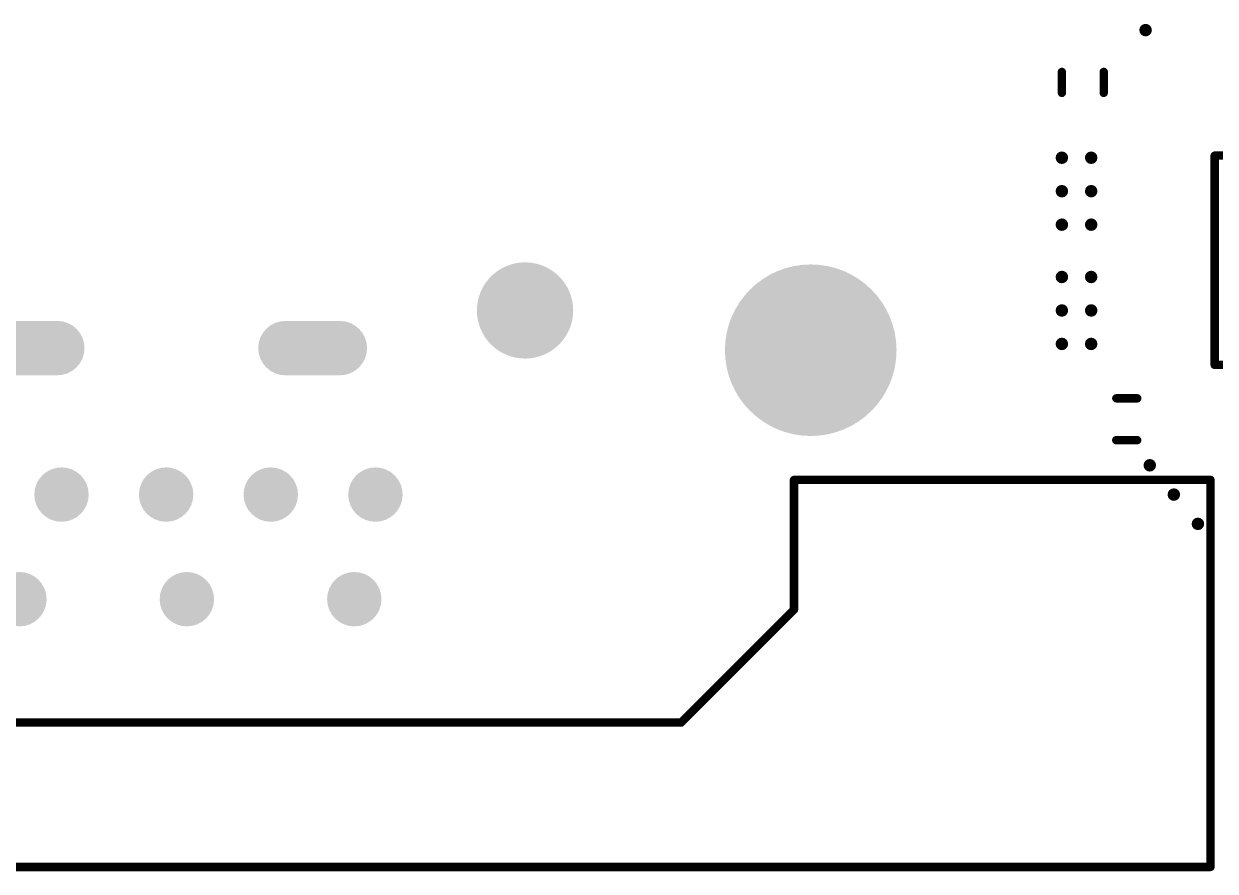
# Model space of a CAD drawing. Header units: inches. Extents: x 1 to 118, y 10 to 101.
# Drawn here: x 66.6 to 95.06, y 9.9 to 30.15 of the extents above; entities that cross this region are included whole.
import ezdxf

# ---------------------------------------------------------------- set-up
doc = ezdxf.new("R2010")
doc.units = ezdxf.units.IN
for name, color, linetype in [('Pad Holes', 156, 'Continuous'), ('Top Overlay', 2, 'Continuous'), ('Via Holes', 16, 'Continuous')]:
    doc.layers.add(name, color=color, linetype=linetype)

# ---------------------------------------------------------------- blocks, each defined once
blk = doc.blocks.new('SOP65P600X115_15_16')
at = {"layer": 'Top Overlay'}
for points in [[(-3.4, 2.8, 0.254, 0.254, 1), (-3.6, 2.8, 0.254, 0.254, 1)], [(-3.664, 2.8, 0.127, 0.127, 1), (-3.537, 2.8, 0.127, 0.127, 1)], [(-3.464, 2.8, 0.127, 0.127, 1), (-3.337, 2.8, 0.127, 0.127, 1)], [(-2.05, 2.5, 0.1, 0.1, 1), (-1.95, 2.5, 0.1, 0.1, 1)], [(-2.05, 2.5, 0.1, 0.1, 1), (-1.95, 2.5, 0.1, 0.1, 1)], [(1.95, 2.5, 0.1, 0.1, 1), (2.05, 2.5, 0.1, 0.1, 1)], [(1.95, 2.5, 0.1, 0.1, 1), (2.05, 2.5, 0.1, 0.1, 1)], [(-2.05, -2.5, 0.1, 0.1, 1), (-1.95, -2.5, 0.1, 0.1, 1)], [(-2.05, -2.5, 0.1, 0.1, 1), (-1.95, -2.5, 0.1, 0.1, 1)], [(1.95, -2.5, 0.1, 0.1, 1), (2.05, -2.5, 0.1, 0.1, 1)], [(1.95, -2.5, 0.1, 0.1, 1), (2.05, -2.5, 0.1, 0.1, 1)]]:
    blk.add_lwpolyline(points, format="xyseb", close=True, dxfattribs=at)
for points in [[(-2, 2.5, 0.2, 0.2, 0), (-2, -2.5, 0.2, 0.2, 0)], [(2, 2.5, 0.2, 0.2, 0), (-2, 2.5, 0.2, 0.2, 0)], [(2, 2.5, 0.2, 0.2, 0), (2, -2.5, 0.2, 0.2, 0)], [(2, -2.5, 0.2, 0.2, 0), (-2, -2.5, 0.2, 0.2, 0)]]:
    blk.add_lwpolyline(points, format="xyseb", dxfattribs=at)
blk = doc.blocks.new('MOLEX_0477450100_206')
at = {"layer": 'Pad Holes'}
h = blk.add_hatch(color=7, dxfattribs=at)
edge = h.paths.add_edge_path()
edge.add_arc((18.575, 3.45), 1.15, 0, 360)
h = blk.add_hatch(color=7, dxfattribs=at)
edge = h.paths.add_edge_path()
edge.add_arc((25.4, 2.5), 2.05, 0, 360)
h = blk.add_hatch(color=7, dxfattribs=at)
edge = h.paths.add_edge_path()
edge.add_arc((7.4, 2.55), 0.65, 270, 450)
edge.add_line((7.4, 3.2), (6.1, 3.2))
edge.add_arc((6.1, 2.55), 0.65, 90, 270)
edge.add_line((6.1, 1.9), (7.4, 1.9))
h = blk.add_hatch(color=7, dxfattribs=at)
edge = h.paths.add_edge_path()
edge.add_arc((14.15, 2.55), 0.65, 270, 450)
edge.add_line((14.15, 3.2), (12.85, 3.2))
edge.add_arc((12.85, 2.55), 0.65, 90, 270)
edge.add_line((12.85, 1.9), (14.15, 1.9))
h = blk.add_hatch(color=7, dxfattribs=at)
edge = h.paths.add_edge_path()
edge.add_arc((7.5, -0.95), 0.65, 0, 360)
h = blk.add_hatch(color=7, dxfattribs=at)
edge = h.paths.add_edge_path()
edge.add_arc((10, -0.95), 0.65, 0, 360)
h = blk.add_hatch(color=7, dxfattribs=at)
edge = h.paths.add_edge_path()
edge.add_arc((12.5, -0.95), 0.65, 0, 360)
h = blk.add_hatch(color=7, dxfattribs=at)
edge = h.paths.add_edge_path()
edge.add_arc((15, -0.95), 0.65, 0, 360)
h = blk.add_hatch(color=7, dxfattribs=at)
edge = h.paths.add_edge_path()
edge.add_arc((6.495, -3.45), 0.65, 0, 360)
h = blk.add_hatch(color=7, dxfattribs=at)
edge = h.paths.add_edge_path()
edge.add_arc((10.495, -3.45), 0.65, 0, 360)
h = blk.add_hatch(color=7, dxfattribs=at)
edge = h.paths.add_edge_path()
edge.add_arc((14.495, -3.45), 0.65, 0, 360)
at = {"layer": 'Top Overlay'}
for points in [[(25, -0.6, 0.2, 0.2, 0), (34.95, -0.6, 0.2, 0.2, 0)], [(25, -3.7, 0.2, 0.2, 0), (25, -0.6, 0.2, 0.2, 0)], [(34.95, -9.85, 0.2, 0.2, 0), (34.95, -0.6, 0.2, 0.2, 0)], [(22.3, -6.4, 0.2, 0.2, 0), (25, -3.7, 0.2, 0.2, 0)], [(-22.3, -6.4, 0.2, 0.2, 0), (22.3, -6.4, 0.2, 0.2, 0)], [(-34.95, -9.85, 0.2, 0.2, 0), (34.95, -9.85, 0.2, 0.2, 0)]]:
    blk.add_lwpolyline(points, format="xyseb", dxfattribs=at)
for points in [[(24.95, -0.6, 0.1, 0.1, 1), (25.05, -0.6, 0.1, 0.1, 1)], [(24.95, -0.6, 0.1, 0.1, 1), (25.05, -0.6, 0.1, 0.1, 1)], [(34.9, -0.6, 0.1, 0.1, 1), (35, -0.6, 0.1, 0.1, 1)], [(34.9, -0.6, 0.1, 0.1, 1), (35, -0.6, 0.1, 0.1, 1)], [(24.95, -3.7, 0.1, 0.1, 1), (25.05, -3.7, 0.1, 0.1, 1)], [(24.95, -3.7, 0.1, 0.1, 1), (25.05, -3.7, 0.1, 0.1, 1)], [(22.25, -6.4, 0.1, 0.1, 1), (22.35, -6.4, 0.1, 0.1, 1)], [(22.25, -6.4, 0.1, 0.1, 1), (22.35, -6.4, 0.1, 0.1, 1)], [(34.9, -9.85, 0.1, 0.1, 1), (35, -9.85, 0.1, 0.1, 1)], [(34.9, -9.85, 0.1, 0.1, 1), (35, -9.85, 0.1, 0.1, 1)]]:
    blk.add_lwpolyline(points, format="xyseb", close=True, dxfattribs=at)
blk = doc.blocks.new('CAPC1608X09M_250')
at = {"layer": 'Top Overlay'}
for points in [[(-0.2, 0.5, 0.2, 0.2, 0), (0.3, 0.5, 0.2, 0.2, 0)], [(-0.2, -0.5, 0.2, 0.2, 0), (0.3, -0.5, 0.2, 0.2, 0)]]:
    blk.add_lwpolyline(points, format="xyseb", dxfattribs=at)
for points in [[(-0.25, 0.5, 0.1, 0.1, 1), (-0.15, 0.5, 0.1, 0.1, 1)], [(0.25, 0.5, 0.1, 0.1, 1), (0.35, 0.5, 0.1, 0.1, 1)], [(-0.25, -0.5, 0.1, 0.1, 1), (-0.15, -0.5, 0.1, 0.1, 1)], [(0.25, -0.5, 0.1, 0.1, 1), (0.35, -0.5, 0.1, 0.1, 1)]]:
    blk.add_lwpolyline(points, format="xyseb", close=True, dxfattribs=at)
blk = doc.blocks.new('CAPC1608X09M_251')
at = {"layer": 'Top Overlay'}
for points in [[(-0.2, 0.5, 0.2, 0.2, 0), (0.3, 0.5, 0.2, 0.2, 0)], [(-0.2, -0.5, 0.2, 0.2, 0), (0.3, -0.5, 0.2, 0.2, 0)]]:
    blk.add_lwpolyline(points, format="xyseb", dxfattribs=at)
for points in [[(-0.25, 0.5, 0.1, 0.1, 1), (-0.15, 0.5, 0.1, 0.1, 1)], [(0.25, 0.5, 0.1, 0.1, 1), (0.35, 0.5, 0.1, 0.1, 1)], [(-0.25, -0.5, 0.1, 0.1, 1), (-0.15, -0.5, 0.1, 0.1, 1)], [(0.25, -0.5, 0.1, 0.1, 1), (0.35, -0.5, 0.1, 0.1, 1)]]:
    blk.add_lwpolyline(points, format="xyseb", close=True, dxfattribs=at)

msp = doc.modelspace()

# ---------------------------------------------------------------- hatches: boundary and pattern name
at = {"layer": 'Via Holes'}
h = msp.add_hatch(color=7, dxfattribs=at)
edge = h.paths.add_edge_path()
edge.add_arc((93.4, 30), 0.15, 0, 360)
h = msp.add_hatch(color=7, dxfattribs=at)
edge = h.paths.add_edge_path()
edge.add_arc((91.4, 26.95), 0.15, 0, 360)
h = msp.add_hatch(color=7, dxfattribs=at)
edge = h.paths.add_edge_path()
edge.add_arc((92.1, 26.95), 0.15, 0, 360)
h = msp.add_hatch(color=7, dxfattribs=at)
edge = h.paths.add_edge_path()
edge.add_arc((91.4, 26.15), 0.15, 0, 360)
h = msp.add_hatch(color=7, dxfattribs=at)
edge = h.paths.add_edge_path()
edge.add_arc((92.1, 26.15), 0.15, 0, 360)
h = msp.add_hatch(color=7, dxfattribs=at)
edge = h.paths.add_edge_path()
edge.add_arc((91.4, 25.35), 0.15, 0, 360)
h = msp.add_hatch(color=7, dxfattribs=at)
edge = h.paths.add_edge_path()
edge.add_arc((92.1, 25.35), 0.15, 0, 360)
h = msp.add_hatch(color=7, dxfattribs=at)
edge = h.paths.add_edge_path()
edge.add_arc((91.4, 24.1), 0.15, 0, 360)
h = msp.add_hatch(color=7, dxfattribs=at)
edge = h.paths.add_edge_path()
edge.add_arc((92.1, 24.1), 0.15, 0, 360)
h = msp.add_hatch(color=7, dxfattribs=at)
edge = h.paths.add_edge_path()
edge.add_arc((91.4, 23.3), 0.15, 0, 360)
h = msp.add_hatch(color=7, dxfattribs=at)
edge = h.paths.add_edge_path()
edge.add_arc((92.1, 23.3), 0.15, 0, 360)
h = msp.add_hatch(color=7, dxfattribs=at)
edge = h.paths.add_edge_path()
edge.add_arc((91.4, 22.5), 0.15, 0, 360)
h = msp.add_hatch(color=7, dxfattribs=at)
edge = h.paths.add_edge_path()
edge.add_arc((92.1, 22.5), 0.15, 0, 360)
h = msp.add_hatch(color=7, dxfattribs=at)
edge = h.paths.add_edge_path()
edge.add_arc((93.5, 19.6), 0.15, 0, 360)
h = msp.add_hatch(color=7, dxfattribs=at)
edge = h.paths.add_edge_path()
edge.add_arc((94.075, 18.9), 0.15, 0, 360)
h = msp.add_hatch(color=7, dxfattribs=at)
edge = h.paths.add_edge_path()
edge.add_arc((94.65, 18.2), 0.15, 0, 360)

# ---------------------------------------------------------------- block references
for name, p, rotation in [('CAPC1608X09M_250', (91.9, 28.7), 90), ('SOP65P600X115_15_16', (97.05, 24.5), 180)]:
    msp.add_blockref(name, p, dxfattribs=dict(rotation=rotation))
for name, p in [('MOLEX_0477450100_206', (60, 19.85)), ('CAPC1608X09M_251', (92.9, 20.7))]:
    msp.add_blockref(name, p)

doc.saveas('drawing.dxf')
